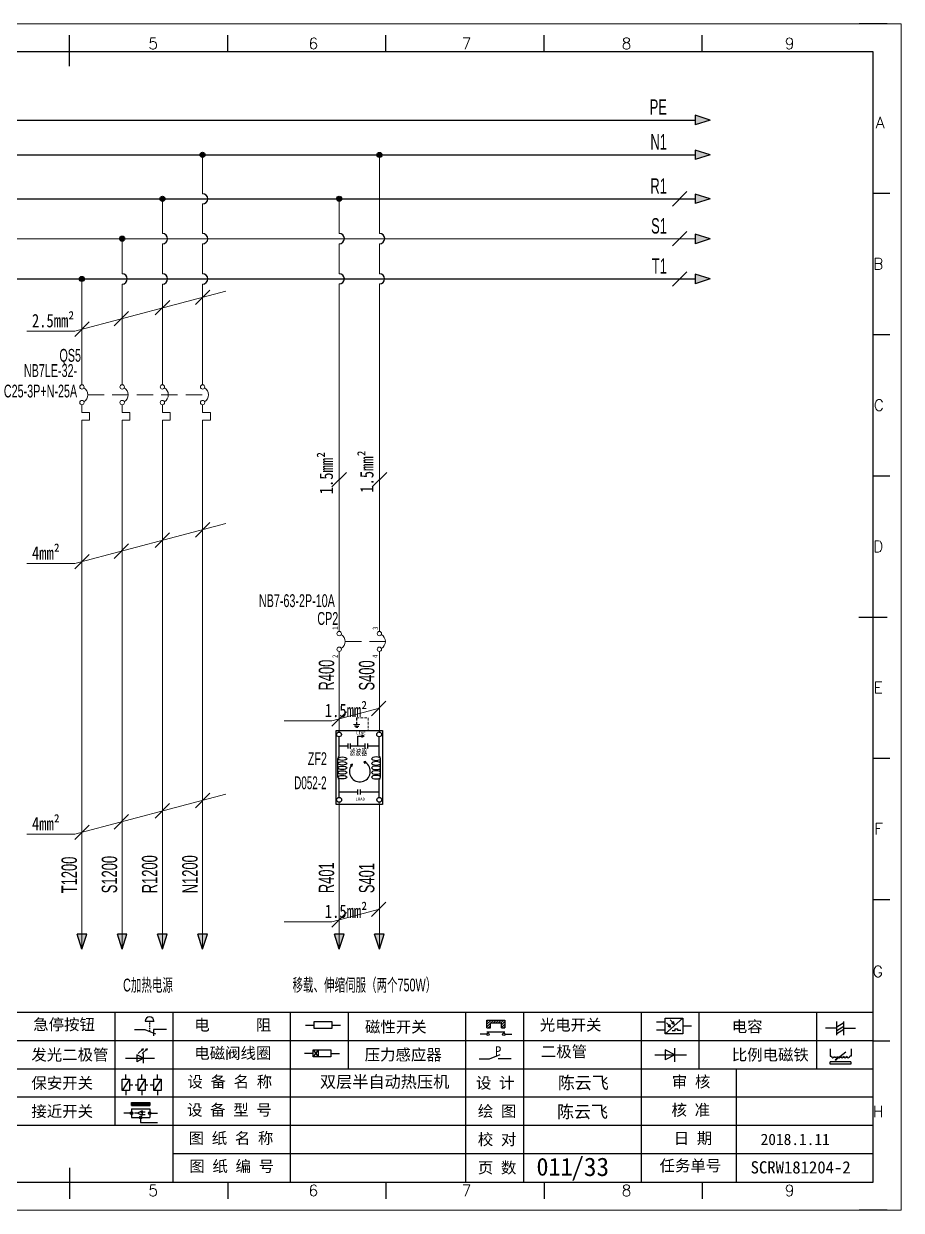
# Model space of a CAD drawing. Extents: x 38255 to 47052, y -6758 to -3353.
# Drawn here: x 39673.1 to 39843.9, y -4539.5 to -4308.5 of the extents above; entities that cross this region are included whole.
import ezdxf
from ezdxf.enums import TextEntityAlignment as Align

# ---------------------------------------------------------------- set-up
doc = ezdxf.new("R2010")
doc.units = 0
doc.header["$MEASUREMENT"] = 0
doc.linetypes.add('DASHED', pattern=[0.75, 0.5, -0.25])
doc.linetypes.add('DASHED2', pattern=[9.525, 6.35, -3.175])
for name, color, linetype in [('0015LEVEL_0', 7, 'Continuous'), ('AE_BOR', 1, 'Continuous'), ('MISC', 2, 'Continuous'), ('电气图内容', 7, 'Continuous'), ('细实线层', 7, 'Continuous')]:
    doc.layers.add(name, color=color, linetype=linetype)
doc.layers.add('Dimension', color=3, linetype='Continuous', lineweight=13)
doc.layers.add('frame', color=7, linetype='Continuous', lineweight=15)
doc.styles.add('Standard_0.8', font='', dxfattribs={"width": 0.8})
doc.styles.add('STYLE1', font='italic.shx', dxfattribs={"width": 0.68, "height": 3, "bigfont": 'xc00.shx'})
doc.styles.add('WD', font='romans.shx', dxfattribs={"bigfont": 'gbcbig.shx'})
doc.styles.add('样式 0', font='')
doc.styles.add('样式 8', font='arial.ttf')
doc.styles.add('楷体', font='', dxfattribs={"width": 0.8})
doc.styles.add('汉字', font='')
doc.styles.get('Standard_0.8').set_extended_font_data('SimSun')
doc.styles.get('样式 0').set_extended_font_data('KaiTi_GB2312')
doc.styles.get('楷体').set_extended_font_data('STFangsong')
doc.styles.get('汉字').set_extended_font_data('新宋体')

# ---------------------------------------------------------------- blocks, each defined once
blk = doc.blocks.new('磁性开关')
at = {"linetype": 'ByBlock'}
h = blk.add_hatch(dxfattribs=at)
h.set_pattern_fill('ANSI31', color=256, scale=0.1, style=0)
h.set_pattern_definition([(45, (0, 0), (-0.224506403, 0.224506403), [])])
h.paths.add_polyline_path([(-1910.88, -776.69), (-1910.88, -775.29), (-1907.69, -775.29), (-1907.69, -776.69), (-1908.31, -776.69), (-1908.31, -775.79), (-1910.25, -775.79), (-1910.25, -776.69)])
for p, q in [((-1910.88, -776.69), (-1910.88, -775.29)), ((-1910.88, -775.29), (-1907.69, -775.29)), ((-1910.88, -776.69), (-1910.25, -776.69)), ((-1910.25, -776.69), (-1910.25, -775.79)), ((-1910.25, -775.79), (-1908.31, -775.79)), ((-1908.31, -776.69), (-1908.31, -775.79)), ((-1908.31, -776.69), (-1907.69, -776.69)), ((-1907.69, -775.29), (-1907.69, -776.69)), ((-1910.91, -777.81), (-1912.09, -777.81)), ((-1910.88, -777.39), (-1907.69, -777.39)), ((-1907.66, -777.81), (-1906.48, -777.81))]:
    blk.add_line(p, q, dxfattribs=at)
for centre in [(-1910.68, -777.81), (-1907.88, -777.81)]:
    blk.add_circle(centre, 0.225, dxfattribs=at)
blk = doc.blocks.new('光电开关')
at = {"linetype": 'ByBlock'}
h = blk.add_hatch(dxfattribs=at)
h.set_pattern_fill('ANSI31', color=256, scale=0.01, style=0)
h.set_pattern_definition([(45, (0.172267, 0), (-0.0224506403, 0.0224506403), [])])
h.paths.add_polyline_path([(-1882.44, -776.34), (-1882.5, -775.91), (-1882.68, -776.07)])
h.paths.add_polyline_path([(-1882.86, -776.23), (-1882.44, -776.34), (-1882.68, -776.07)])
h.paths.add_polyline_path([(-1883.05, -776.88), (-1883.11, -776.45), (-1883.29, -776.61)])
h.paths.add_polyline_path([(-1883.47, -776.77), (-1883.05, -776.88), (-1883.29, -776.61)])
for p, q in [((-1884.01, -775.96), (-1885.56, -775.96)), ((-1880.91, -775.3), (-1884.01, -778.05)), ((-1883.75, -776.09), (-1883.05, -776.88)), ((-1883.11, -776.45), (-1883.47, -776.77)), ((-1883.05, -776.88), (-1883.47, -776.77)), ((-1883.14, -775.55), (-1882.44, -776.34)), ((-1883.05, -776.88), (-1883.11, -776.45)), ((-1882.5, -775.91), (-1882.86, -776.23)), ((-1882.44, -776.34), (-1882.86, -776.23)), ((-1882.44, -776.34), (-1882.5, -775.91)), ((-1879.37, -776.67), (-1880.91, -776.67)), ((-1884.01, -777.39), (-1885.56, -777.39)), ((-1882.78, -777.47), (-1882.23, -777.47)), ((-1882.23, -777.47), (-1882.23, -777.14)), ((-1882.23, -777.14), (-1881.78, -777.14)), ((-1881.78, -777.47), (-1881.78, -777.14)), ((-1881.23, -777.47), (-1881.78, -777.47))]:
    blk.add_line(p, q, dxfattribs=at)
blk.add_lwpolyline([(-1884.01, -775.3), (-1880.91, -775.3), (-1880.91, -778.05), (-1884.01, -778.05)], close=True, dxfattribs=at)
blk = doc.blocks.new('电磁阀线圈')
at = {"linetype": 'ByBlock'}
for p, q in [((-1854.61, -796.54), (-1856.17, -796.54)), ((-1854.61, -795.92), (-1853.75, -797.16)), ((-1853.75, -795.92), (-1854.61, -797.16)), ((-1853.75, -795.92), (-1853.75, -797.16)), ((-1851.53, -796.54), (-1849.97, -796.54))]:
    blk.add_line(p, q, dxfattribs=at)
blk.add_lwpolyline([(-1854.61, -795.92), (-1851.53, -795.92), (-1851.53, -797.16), (-1854.61, -797.16)], close=True, dxfattribs=at)
blk = doc.blocks.new('压力感应器')
at = {"linetype": 'ByBlock'}
for p, q in [((-1815.59, -777.73), (-1813.71, -776.93)), ((-1817.44, -777.73), (-1815.59, -777.73)), ((-1811.78, -777.73), (-1814.05, -777.73))]:
    blk.add_line(p, q, dxfattribs=at)
at = {"linetype": 'ByBlock', "insert": (-1814.65, -775.48), "char_height": 1.68, "width": 1.2242, "attachment_point": 1}
blk.add_mtext('{\\fNSimSun|b0|i0|c134|p49;P}', dxfattribs=at)
blk = doc.blocks.new('二极管')
at = {"linetype": 'ByBlock'}
for p, q in [((-1787.52, -776.77), (-1781.92, -776.77)), ((-1783.97, -776.77), (-1785.69, -775.9)), ((-1785.69, -775.9), (-1785.69, -777.65)), ((-1783.97, -776.77), (-1785.69, -777.65)), ((-1783.97, -777.99), (-1783.97, -775.56))]:
    blk.add_line(p, q, dxfattribs=at)
blk = doc.blocks.new('电容')
at = {"linetype": 'ByBlock'}
for p, q in [((-1756.08, -782.99), (-1756.08, -780.56)), ((-1754.86, -780.79), (-1756.08, -781.55)), ((-1754.86, -782.99), (-1754.86, -780.56)), ((-1756.08, -781.77), (-1758.13, -781.77)), ((-1754.86, -781.44), (-1756.08, -782.2)), ((-1754.86, -781.99), (-1756.08, -782.75)), ((-1754.86, -781.77), (-1752.81, -781.77))]:
    blk.add_line(p, q, dxfattribs=at)
blk = doc.blocks.new('发光二极管')
at = {"linetype": 'ByBlock'}
for p, q in [((-1755.78, -785.92), (-1754.89, -785.14)), ((-1754.89, -785.14), (-1755.2, -785.22)), ((-1755.2, -785.22), (-1755.01, -785.43)), ((-1755.08, -785.92), (-1754.18, -785.14)), ((-1754.89, -785.14), (-1755.01, -785.43)), ((-1754.18, -785.14), (-1754.49, -785.22)), ((-1754.49, -785.22), (-1754.31, -785.43)), ((-1754.18, -785.14), (-1754.31, -785.43)), ((-1758.01, -786.77), (-1752.89, -786.77)), ((-1754.84, -786.77), (-1756.04, -786.16)), ((-1756.04, -786.16), (-1756.04, -787.39)), ((-1754.84, -786.77), (-1756.04, -787.39)), ((-1754.84, -787.63), (-1754.84, -785.92))]:
    blk.add_line(p, q, dxfattribs=at)
blk = doc.blocks.new('比例电磁阀')
at = {"linetype": 'ByBlock'}
for p, q in [((-1757.26, -775.38), (-1757.26, -776.71)), ((-1757.26, -776.71), (-1757.05, -776.71)), ((-1754.5, -775.98), (-1756.35, -777.44)), ((-1753.58, -776.71), (-1753.8, -776.71)), ((-1753.58, -775.38), (-1753.58, -776.71)), ((-1753.6, -777.73), (-1757.25, -777.73)), ((-1757.25, -778.13), (-1757.25, -777.73)), ((-1753.6, -778.13), (-1757.25, -778.13)), ((-1756.35, -777.44), (-1756.25, -777.25)), ((-1756.35, -777.44), (-1756.15, -777.38)), ((-1756.15, -777.38), (-1756.25, -777.25)), ((-1753.6, -777.73), (-1753.6, -778.13))]:
    blk.add_line(p, q, dxfattribs=at)
for centre in [(-1756.78, -776.71), (-1756.24, -776.71), (-1755.7, -776.71), (-1755.15, -776.71), (-1754.61, -776.71), (-1754.07, -776.71)]:
    blk.add_arc(centre, 0.271, 180, 0, dxfattribs=at)
blk = doc.blocks.new('保安开关')
at = {"linetype": 'ByBlock'}
for p, q in [((-1757.33, -790.79), (-1758.6, -792.81)), ((-1757.96, -790.79), (-1757.96, -789.97)), ((-1754.54, -790.79), (-1755.81, -792.81)), ((-1755.17, -790.79), (-1755.17, -789.97)), ((-1751.75, -790.79), (-1753.02, -792.81)), ((-1752.39, -790.79), (-1752.39, -789.97)), ((-1757.96, -792.81), (-1757.96, -793.62)), ((-1757.33, -791.8), (-1756.72, -791.8)), ((-1756.35, -791.8), (-1755.89, -791.8)), ((-1755.17, -792.81), (-1755.17, -793.62)), ((-1754.52, -791.8), (-1754.06, -791.8)), ((-1753.69, -791.8), (-1753.08, -791.8)), ((-1752.39, -792.81), (-1752.39, -793.62))]:
    blk.add_line(p, q, dxfattribs=at)
for points in [[(-1758.6, -790.79), (-1757.33, -790.79), (-1757.33, -792.81), (-1758.6, -792.81)], [(-1755.81, -790.79), (-1754.54, -790.79), (-1754.54, -792.81), (-1755.81, -792.81)], [(-1753.02, -790.79), (-1751.75, -790.79), (-1751.75, -792.81), (-1753.02, -792.81)]]:
    blk.add_lwpolyline(points, close=True, dxfattribs=at)
blk = doc.blocks.new('接近开关')
at = {"linetype": 'ByBlock'}
h = blk.add_hatch(dxfattribs=at)
h.set_pattern_fill('ANSI31', color=256, scale=0.01, style=0)
h.set_pattern_definition([(45, (-89.131516, -30.795668), (-0.0224506403, 0.0224506403), [])])
h.paths.add_polyline_path([(-1516.96, -1123.35), (-1516.96, -1122.85), (-1513.76, -1122.85), (-1513.76, -1123.35)])
for p, q in [((-1516.96, -1123.35), (-1516.96, -1122.85)), ((-1516.96, -1122.85), (-1513.76, -1122.85)), ((-1516.96, -1123.35), (-1513.76, -1123.35)), ((-1513.76, -1122.85), (-1513.76, -1123.35)), ((-1517.18, -1124.71), (-1518.36, -1124.71)), ((-1516.96, -1123.95), (-1513.76, -1123.95)), ((-1516.96, -1123.95), (-1516.96, -1125.47)), ((-1516.96, -1125.47), (-1513.76, -1125.47)), ((-1515.91, -1124.71), (-1516.45, -1124.71)), ((-1515.11, -1124.31), (-1515.91, -1124.71)), ((-1515.11, -1125.11), (-1515.91, -1124.71)), ((-1515.33, -1124.53), (-1515.17, -1124.53)), ((-1515.33, -1124.88), (-1515.17, -1124.88)), ((-1515.25, -1124.45), (-1515.25, -1124.61)), ((-1515.11, -1124.31), (-1515.11, -1125.11)), ((-1515.11, -1124.48), (-1514.58, -1124.48)), ((-1515.11, -1124.94), (-1514.58, -1124.94)), ((-1513.76, -1123.95), (-1513.76, -1125.47)), ((-1513.54, -1124.71), (-1512.36, -1124.71)), ((-1515.36, -1125.69), (-1515.36, -1126.36)), ((-1515.36, -1126.36), (-1512.36, -1126.36))]:
    blk.add_line(p, q, dxfattribs=at)
for centre in [(-1516.96, -1124.71), (-1515.36, -1125.47), (-1513.76, -1124.71)]:
    blk.add_circle(centre, 0.225, dxfattribs=at)
blk = doc.blocks.new('电阻')
at = {"linetype": 'ByBlock'}
for p, q in [((-3.09, 0), (-1.57, 0)), ((1.57, 0), (3.09, 0))]:
    blk.add_line(p, q, dxfattribs=at)
blk.add_lwpolyline([(-1.57, 0.63), (1.57, 0.63), (1.57, -0.63), (-1.57, -0.63)], close=True, dxfattribs=at)
blk = doc.blocks.new('急停按钮')
at = {"linetype": 'ByBlock'}
for p, q in [((-1.86, 0), (0, 0)), ((0, 0), (1.88, -0.81)), ((0.06, 1.45), (1.61, 1.45)), ((0.83, 1.45), (0.83, 1.24)), ((0.83, 1.07), (0.83, 0.85)), ((0.83, 0.68), (0.83, 0.47)), ((0.83, 0.29), (0.83, 0.08)), ((3.81, 0), (1.54, 0)), ((1.54, 0), (1.54, -1.15)), ((0.83, -0.09), (0.83, -0.24))]:
    blk.add_line(p, q, dxfattribs=at)
blk.add_arc((0.83, 1.45), 0.774, 0, 180)
blk = doc.blocks.new('电控横A4')
for p, q in [((292, -5), (5, -5)), ((292, -205), (292, -5)), ((10.03, -205), (289.53, -205)), ((130.8, -205), (190.75, -205)), ((190.75, -205), (259.54, -205))]:
    blk.add_line(p, q)
at = {"linetype": 'ByBlock'}
for p, q in [((292, -175), (5, -175)), ((292, -180), (5, -180)), ((292, -185), (5, -185)), ((292, -190), (5, -190)), ((292, -195), (5, -195)), ((292, -200), (168.03, -200))]:
    blk.add_line(p, q, dxfattribs=at)
at = {"color": 0, "lineweight": -2}
for p, q in [((157.79, -175), (157.79, -195)), ((168.03, -175), (168.03, -204.92)), ((188.84, -175), (188.84, -185)), ((199.08, -175), (199.08, -185)), ((219.89, -175), (219.89, -185)), ((230.12, -175), (230.12, -185)), ((250.93, -175), (250.93, -185)), ((261.17, -175), (261.17, -185)), ((281.98, -175), (281.98, -185)), ((188.84, -185), (188.84, -204.92)), ((219.89, -185), (219.89, -205)), ((230.12, -185), (230.12, -205)), ((250.93, -185), (250.93, -205)), ((267.79, -185), (267.79, -205))]:
    blk.add_line(p, q, dxfattribs=at)
at = {"color": 0, "ltscale": 2}
for p, q in [((292, -205), (292, -183.55)), ((259.54, -205), (289.53, -205)), ((259.54, -205), (292, -205))]:
    blk.add_line(p, q, dxfattribs=at)
at = {"layer": 'AE_BOR', "color": 1, "lineweight": 15}
for p, q in [((0, 0), (297, 0)), ((297, 0), (297, -210)), ((297, -210), (0, -210))]:
    blk.add_line(p, q, dxfattribs=at)
at = {"layer": 'AE_BOR'}
for p, q in [((149.78, -5), (149.78, -2)), ((177.78, -5), (177.78, -2)), ((205.78, -5), (205.78, -2)), ((233.78, -5), (233.78, -2)), ((261.78, -5), (261.78, -2)), ((292, -30), (295, -30)), ((292, -55), (295, -55)), ((292, -80), (295, -80)), ((292, -130), (295, -130)), ((292, -155), (295, -155)), ((292, -180), (295, -180)), ((149.78, -205), (149.78, -208)), ((177.78, -205), (177.78, -208)), ((205.78, -205), (205.78, -208)), ((233.78, -205), (233.78, -208)), ((261.78, -205), (261.78, -208))]:
    blk.add_line(p, q, dxfattribs=at)
at = {"layer": 'AE_BOR', "lineweight": 30}
for p, q in [((294.53, 0), (289.53, 0)), ((294.53, -210), (289.53, -210))]:
    blk.add_line(p, q, dxfattribs=at)
at = {"layer": 'AE_BOR', "color": 2, "lineweight": 30}
for p, q in [((149.78, -7.5), (149.78, -2.5)), ((289.5, -105), (294.5, -105)), ((149.78, -202.5), (149.78, -207.5)), ((149.78, -205), (149.78, -207.5))]:
    blk.add_line(p, q, dxfattribs=at)
for name, p in [('急停按钮', (163.12, -177.98)), ('电阻', (194.66, -177.22))]:
    blk.add_blockref(name, p)
at = {"linetype": 'ByBlock'}
for name, p in [('磁性开关', (2134.53, 598.96)), ('光电开关', (2139.22, 599.27)), ('电容', (2041.69, 603.98)), ('发光二极管', (1917.72, 603.69)), ('电磁阀线圈', (2047.53, 614.3)), ('压力感应器', (2039.72, 594.52)), ('二极管', (2040.91, 594.27)), ('比例电磁阀', (2041.69, 593.98)), ('保安开关', (1917.72, 603.98)), ('接近开关', (1677.72, 931.9))]:
    blk.add_blockref(name, p, dxfattribs=at)
at = {"char_height": 2, "attachment_point": 1, "style": '汉字'}
for s, insert in [('{\\fKaiTi_GB2312|b0|i0|c134|p49;急停按钮}', (143.35, -176.12)), ('{\\fKaiTi_GB2312|b0|i0|c134|p49;电      阻}', (171.86, -176.19)), ('{\\fKaiTi_GB2312|b0|i0|c134|p49;磁性开关}', (202.07, -176.53)), ('{\\fKaiTi_GB2312|b0|i0|c134|p49;光电开关}', (233.02, -176.19)), ('{\\fKaiTi_GB2312|b0|i0|c134|p49;电容}', (267, -176.48)), ('{\\fKaiTi_GB2312|b0|i0|c134|p49;发光二极管}', (143.02, -181.48)), ('{\\fKaiTi_GB2312|b0|i0|c134|p49;电磁阀线圈}', (171.86, -181.19)), ('{\\fKaiTi_GB2312|b0|i0|c134|p49;压力感应器}', (202.02, -181.47)), ('{\\fKaiTi_GB2312|b0|i0|c134|p49;二极管}', (233.2, -180.91)), ('{\\fKaiTi_GB2312|b0|i0|c134|p49;比例电磁铁}', (267, -181.48)), ('{\\fKaiTi_GB2312|b0|i0|c134|p49;保安开关}', (143.02, -186.48)), ('{\\fKaiTi_GB2312|b0|i0|c134|p0;设 备 名 称}', (170.65, -186.24)), ('{\\fKaiTi_GB2312|b0|i0|c134|p0;设 计}', (221.72, -186.46)), ('{\\fKaiTi_GB2312|b0|i0|c134|p0;审 核}', (256.39, -186.25)), ('{\\fKaiTi_GB2312|b0|i0|c134|p0;设 备 型 号}', (170.58, -191.24)), ('{\\fKaiTi_GB2312|b0|i0|c134|p0;核 准}', (256.32, -191.25)), ('{\\fKaiTi_GB2312|b0|i0|c134|p49;接近开关}', (143.02, -191.48)), ('{\\fKaiTi_GB2312|b0|i0|c134|p0;绘 图}', (222.05, -191.46)), ('{\\fKaiTi_GB2312|b0|i0|c134|p0;图 纸 名 称}', (170.86, -196.24)), ('{\\fKaiTi_GB2312|b0|i0|c134|p0;校 对}', (222.05, -196.46)), ('{\\fKaiTi_GB2312|b0|i0|c134|p0;日 期}', (256.72, -196.25)), ('{\\fKaiTi_GB2312|b0|i0|c134|p0;图 纸 编 号}', (170.98, -201.2)), ('{\\fKaiTi_GB2312|b0|i0|c134|p0;页 数}', (222.05, -201.46)), ('{\\fKaiTi_GB2312|b0|i0|c134|p0;任务单号}', (254.22, -201.1))]:
    blk.add_mtext(s, dxfattribs=dict(at, insert=insert))
at = {"attachment_point": 1}
for s, insert, char_height, width in [('{\\fSimSun|b0|i0|c134|p2;双层半自动热压机}', (194.08, -186.2), 2.1, 34.3007), ('{\\fKaiTi_GB2312|b0|i0|c134|p49;陈云飞', (236.21, -186.34), 2.2, 21.4865), ('{\\fKaiTi_GB2312|b0|i0|c134|p49;陈云飞}', (236.08, -191.47), 2.2, 20.0113), ('{\\fKaiTi_GB2312|b0|i0|c134|p49;2018.1.11}', (272.1, -196.45), 2, 60.2542)]:
    blk.add_mtext(s, dxfattribs=dict(at, insert=insert, char_height=char_height, width=width))
at = {"layer": 'AE_BOR', "style": 'WD'}
for s, p in [('5', (164.59, -4.5)), ('6', (192.94, -4.5)), ('7', (220.04, -4.5)), ('8', (248.37, -4.5)), ('9', (277.23, -4.5)), ('5', (164.59, -207.5)), ('6', (192.94, -207.5)), ('7', (220.04, -207.5)), ('8', (248.37, -207.5)), ('9', (277.23, -207.5))]:
    blk.add_text(s, height=2, dxfattribs=at).set_placement(p, align=Align.CENTER)
for s, p in [('A', (294.03, -17.5)), ('B', (293.84, -42.5)), ('C', (293.93, -67.5)), ('D', (293.84, -92.5)), ('E', (293.74, -117.5)), ('F', (293.74, -142.5)), ('F', (293.74, -142.5)), ('G', (293.74, -167.72)), ('H', (293.84, -192.5))]:
    blk.add_text(s, height=2, dxfattribs=at).set_placement(p, align=Align.MIDDLE_RIGHT)
at = {"layer": 'frame', "lineweight": 0, "insert": (236.38, -200.67), "char_height": 3.271, "width": 42.6764, "attachment_point": 1, "style": '样式 0'}
blk.add_mtext(' /33', dxfattribs=at)
at = {"layer": '电气图内容', "color": 7, "insert": (270.63, -201.32), "char_height": 2.3665, "attachment_point": 1}
blk.add_mtext('\\pxi-0.125,sm1,ql;{\\f宋体|b0|i0|c134|p2;\\H0.916667x;\\C256;SCRW181204-2^I^I^I', dxfattribs=at)
blk = doc.blocks.new('A$C46B66A3D')
at = {"color": 2, "linetype": 'DASHED'}
blk.add_line((-0.52, 16.86), (-0.52, 15.59), dxfattribs=at)
at = {"color": 2, "linetype": 'DASHED', "lineweight": 0}
for p, q in [((-0.52, 16.86), (1.74, 16.86)), ((1.74, 16.86), (1.74, 14.41))]:
    blk.add_line(p, q, dxfattribs=at)
at = {"color": 2, "lineweight": 0}
for p, q in [((-0.52, 15.59), (-1.11, 15.59)), ((-0.51, 15.58), (0.09, 15.58))]:
    blk.add_line(p, q, dxfattribs=at)
at = {"color": 2}
for p, q in [((-0.52, 15.28), (-0.91, 15.28)), ((-0.52, 15.04), (-0.72, 15.04)), ((-0.52, 15.28), (-0.12, 15.28)), ((-0.52, 15.04), (-0.32, 15.04))]:
    blk.add_line(p, q, dxfattribs=at)
at = {"lineweight": 0}
for p, q in [((-3.94, 0.45), (-3.94, 0)), ((3.89, 0.45), (3.89, 0))]:
    blk.add_line(p, q, dxfattribs=at)
blk.add_lwpolyline([(-4.49, 14.41), (4.49, 14.41), (4.49, 0), (-4.49, 0)], close=True)
at = {"layer": '0015LEVEL_0'}
for p, q in [((-3.94, 9.4), (-3.94, 13.18)), ((-2.2, 10.94), (-2.2, 11.91)), ((-1.72, 10.94), (-1.72, 11.91)), ((-0.28, 11.42), (-0.28, 13.33)), ((-0.28, 13.33), (0.54, 13.33)), ((0.54, 13.08), (0.54, 13.59)), ((0.66, 13.12), (0.66, 13.54)), ((0.77, 13.17), (0.77, 13.5)), ((0.88, 13.21), (0.88, 13.45)), ((1.15, 10.94), (1.15, 11.91)), ((1.63, 10.94), (1.63, 11.91)), ((3.89, 9.4), (3.89, 13.18)), ((-3.94, 11.42), (-2.2, 11.42)), ((-1.72, 11.42), (1.15, 11.42)), ((1.63, 11.42), (3.89, 11.42)), ((-4.16, 5.33), (-4.16, 9)), ((4.11, 5.33), (4.11, 9)), ((-3.94, 1.4), (-3.94, 4.93)), ((3.89, 1.4), (3.89, 4.93)), ((-3.94, 2.45), (-0.27, 2.45)), ((-0.27, 1.96), (-0.27, 2.93)), ((0.22, 1.96), (0.22, 2.93)), ((0.22, 2.45), (3.89, 2.45))]:
    blk.add_line(p, q, dxfattribs=at)
for points in [[(-1.33, 7.87), (-1.72, 7.72), (-1.4, 7.46)], [(0.86, 8.33), (1.09, 7.98), (1.27, 8.36)]]:
    blk.add_lwpolyline(points, close=True, dxfattribs=at)
for centre in [(-3.96, 13.66), (3.87, 13.66), (-3.94, 0.93), (3.89, 0.93)]:
    blk.add_circle(centre, 0.476, dxfattribs=at)
for centre, radius, start, end in [((-3.7, 9), 0.466, 121.7477, 180), ((3.65, 9), 0.466, 0, 58.2523), ((0.11, 6.45), 2.03, 145.7383, 58.0662), ((-3.7, 5.33), 0.466, 180, 238.2523), ((3.65, 5.33), 0.466, 301.7477, 0)]:
    blk.add_arc(centre, radius, start, end, dxfattribs=at)
for centre in [(-3.3, 8.93), (-3.3, 8.02), (-3.3, 7.14), (-3.3, 6.25), (-3.3, 5.33)]:
    blk.add_ellipse(centre, major_axis=(0.858, 0), ratio=0.39308, dxfattribs=at)
at = {"layer": '0015LEVEL_0', "extrusion": (0, 0, -1)}
for centre in [(3.26, 8.93), (3.26, 8.02), (3.26, 7.14), (3.26, 6.25), (3.26, 5.33)]:
    blk.add_ellipse(centre, major_axis=(-0.858, 0), ratio=0.39308, dxfattribs=at)
at = {"lineweight": 0, "style": '样式 8', "width": 0.6}
for tag, p in [('FL1', (-6.38, 7.44)), ('10A', (-6.38, 3.44))]:
    blk.add_attdef(tag, text='', height=2.5, dxfattribs=at).set_placement(p, align=Align.RIGHT)
at = {"layer": '0015LEVEL_0', "insert": (-1.89, 10.79), "char_height": 1.1896, "attachment_point": 1, "style": 'STYLE1'}
blk.add_mtext('{\\fSimSun|b0|i0|c134|p32;滤波器}', dxfattribs=at)
at = {"layer": 'MISC', "color": 0, "char_height": 0.5948, "width": 1.492, "attachment_point": 1, "style": '样式 0'}
for s, insert in [('{\\fSimSun|b0|i0|c134|p2;LINE}', (-0.62, 14.24)), ('{\\fSimSun|b0|i0|c134|p2;LOAD}', (-0.76, 1.36))]:
    blk.add_mtext(s, dxfattribs=dict(at, insert=insert))

msp = doc.modelspace()

# ---------------------------------------------------------------- hatches: boundary and pattern name
at = {"lineweight": -2}
h = msp.add_hatch(color=0, dxfattribs=at)
edge = h.paths.add_edge_path()
edge.add_arc((39707.902, -4334.038), 0.5, 0, 360)
h = msp.add_hatch(color=0, dxfattribs=at)
edge = h.paths.add_edge_path()
edge.add_arc((39742.333, -4334.057), 0.5, 0, 360)
for points in [[(39803.836, -4333.103), (39806.754, -4334.038), (39803.836, -4334.973)], [(39803.836, -4341.669), (39806.754, -4342.604), (39803.836, -4343.539)], [(39803.836, -4349.465), (39806.754, -4350.4), (39803.836, -4351.335)], [(39803.836, -4357.261), (39806.754, -4358.196), (39803.836, -4359.132)], [(39683.467, -4485.76), (39684.402, -4488.679), (39685.337, -4485.76)], [(39691.301, -4485.76), (39692.236, -4488.679), (39693.172, -4485.76)], [(39699.134, -4485.76), (39700.069, -4488.679), (39701.005, -4485.76)], [(39706.967, -4485.76), (39707.902, -4488.679), (39708.837, -4485.76)], [(39733.558, -4485.742), (39734.493, -4488.66), (39735.429, -4485.742)], [(39741.393, -4485.742), (39742.328, -4488.66), (39743.263, -4485.742)]]:
    msp.add_hatch(color=256).paths.add_polyline_path(points)
h = msp.add_hatch(color=0, dxfattribs=at)
edge = h.paths.add_edge_path()
edge.add_arc((39700.069, -4342.604), 0.5, 0, 360)
h = msp.add_hatch(color=0, dxfattribs=at)
edge = h.paths.add_edge_path()
edge.add_arc((39734.495, -4342.585), 0.5, 0, 360)
h = msp.add_hatch(color=0, dxfattribs=at)
edge = h.paths.add_edge_path()
edge.add_arc((39692.236, -4350.366), 0.5, 0, 360)
h = msp.add_hatch(color=0, dxfattribs=at)
edge = h.paths.add_edge_path()
edge.add_arc((39684.402, -4358.2), 0.5, 0, 360)
at = {"layer": 'MISC'}
msp.add_hatch(color=256, dxfattribs=at).paths.add_polyline_path([(39803.836, -4326.338), (39806.754, -4327.273), (39803.836, -4328.209)])

# ---------------------------------------------------------------- linework, layer by layer
for p, q in [((39806.754, -4334.038), (39803.836, -4333.103)), ((39803.836, -4333.103), (39803.836, -4334.973)), ((39553.051, -4334.038), (39803.836, -4334.038)), ((39806.754, -4334.038), (39803.836, -4334.973)), ((39553.051, -4342.604), (39803.836, -4342.604)), ((39806.754, -4342.604), (39803.836, -4341.669)), ((39803.836, -4341.669), (39803.836, -4343.539)), ((39806.754, -4342.604), (39803.836, -4343.539)), ((39806.754, -4350.4), (39803.836, -4349.465)), ((39803.836, -4349.465), (39803.836, -4351.335)), ((39806.754, -4350.4), (39803.836, -4351.335)), ((39553.041, -4358.203), (39803.836, -4358.202)), ((39806.754, -4358.196), (39803.836, -4357.261)), ((39803.836, -4357.261), (39803.836, -4359.132)), ((39806.754, -4358.196), (39803.836, -4359.132)), ((39684.402, -4488.679), (39683.467, -4485.76)), ((39685.337, -4485.76), (39683.467, -4485.76)), ((39684.402, -4488.679), (39685.337, -4485.76)), ((39692.236, -4488.679), (39691.301, -4485.76)), ((39693.172, -4485.76), (39691.301, -4485.76)), ((39692.236, -4488.679), (39693.172, -4485.76)), ((39700.069, -4488.679), (39699.134, -4485.76)), ((39701.005, -4485.76), (39699.134, -4485.76)), ((39700.069, -4488.679), (39701.005, -4485.76)), ((39707.902, -4488.679), (39706.967, -4485.76)), ((39708.837, -4485.76), (39706.967, -4485.76)), ((39707.902, -4488.679), (39708.837, -4485.76)), ((39735.429, -4485.742), (39733.558, -4485.742)), ((39734.493, -4488.66), (39733.558, -4485.742)), ((39734.493, -4488.66), (39735.429, -4485.742)), ((39743.263, -4485.742), (39741.393, -4485.742)), ((39742.328, -4488.66), (39741.393, -4485.742)), ((39742.328, -4488.66), (39743.263, -4485.742))]:
    msp.add_line(p, q)
at = {"lineweight": 0}
for p, q in [((39742.328, -4386.648), (39742.33, -4359.184)), ((39684.402, -4382.693), (39684.402, -4384.193)), ((39684.402, -4384.193), (39685.902, -4384.193)), ((39685.902, -4384.193), (39685.902, -4385.693)), ((39692.236, -4382.693), (39692.236, -4384.193)), ((39692.236, -4384.193), (39693.736, -4384.193)), ((39693.736, -4384.193), (39693.736, -4385.693)), ((39700.069, -4382.693), (39700.069, -4384.193)), ((39700.069, -4384.193), (39701.569, -4384.193)), ((39701.569, -4384.193), (39701.569, -4385.693)), ((39707.902, -4382.693), (39707.902, -4384.193)), ((39707.902, -4384.193), (39709.402, -4384.193)), ((39709.402, -4384.193), (39709.402, -4385.693)), ((39685.902, -4385.693), (39684.402, -4385.693)), ((39684.402, -4385.693), (39684.402, -4387.193)), ((39693.736, -4385.693), (39692.236, -4385.693)), ((39692.236, -4385.693), (39692.236, -4387.193)), ((39701.569, -4385.693), (39700.069, -4385.693)), ((39700.069, -4385.693), (39700.069, -4387.193)), ((39709.402, -4385.693), (39707.902, -4385.693)), ((39707.902, -4385.693), (39707.902, -4387.193)), ((39734.469, -4460.532), (39734.469, -4460.982)), ((39742.321, -4460.532), (39742.321, -4460.982))]:
    msp.add_line(p, q, dxfattribs=at)
at = {"color": 6, "linetype": 'DASHED2', "lineweight": 0, "ltscale": 0.5}
for p, q in [((39685.556, -4380.744), (39709.056, -4380.744)), ((39735.648, -4428.776), (39743.482, -4428.776))]:
    msp.add_line(p, q, dxfattribs=at)
at = {"color": 0, "lineweight": -2}
for centre in [(39707.902, -4334.038), (39742.333, -4334.057), (39700.069, -4342.604), (39734.495, -4342.585), (39692.236, -4350.366), (39684.402, -4358.2)]:
    msp.add_circle(centre, 0.5, dxfattribs=at)
at = {"lineweight": 0}
for centre in [(39684.402, -4379.223), (39692.236, -4379.223), (39700.069, -4379.223), (39707.902, -4379.223), (39684.402, -4382.265), (39692.236, -4382.265), (39700.069, -4382.265), (39707.902, -4382.265), (39734.493, -4427.255), (39742.328, -4427.255), (39734.493, -4430.298), (39742.328, -4430.298)]:
    msp.add_circle(centre, 0.428, dxfattribs=at)
at = {"color": 0, "lineweight": -2}
for centre in [(39707.902, -4342.603), (39700.069, -4350.365), (39707.902, -4350.365), (39734.495, -4350.351), (39742.349, -4350.351), (39692.237, -4358.203), (39700.069, -4358.202), (39707.902, -4358.202), (39734.494, -4358.184), (39742.33, -4358.184)]:
    msp.add_arc(centre, 1, 270, 90, dxfattribs=at)
at = {"lineweight": 0}
for centre in [(39683.977, -4380.744), (39691.811, -4380.744), (39699.644, -4380.744), (39707.477, -4380.744), (39734.068, -4428.776), (39741.903, -4428.776)]:
    msp.add_arc(centre, 1.579, 301.18201, 58.81799, dxfattribs=at)
at = {"layer": 'Dimension', "lineweight": 0}
for p, q in [((39799.375, -4344.018), (39802.203, -4341.19)), ((39799.375, -4351.78), (39802.203, -4348.952)), ((39799.375, -4359.614), (39802.203, -4356.786)), ((39706.488, -4363.192), (39709.316, -4360.364)), ((39698.655, -4365.213), (39701.484, -4362.385)), ((39690.67, -4367.348), (39693.498, -4364.52)), ((39682.988, -4369.403), (39685.816, -4366.574)), ((39733.079, -4398.697), (39735.908, -4395.869)), ((39740.914, -4398.697), (39743.742, -4395.869)), ((39706.488, -4408.445), (39709.316, -4405.617)), ((39690.67, -4412.601), (39693.498, -4409.773)), ((39698.655, -4410.466), (39701.483, -4407.638)), ((39682.988, -4414.656), (39685.816, -4411.827)), ((39740.761, -4443.239), (39743.59, -4440.411)), ((39733.079, -4445.293), (39735.908, -4442.465)), ((39698.655, -4463.158), (39701.483, -4460.329)), ((39706.488, -4461.137), (39709.316, -4458.309)), ((39690.67, -4465.293), (39693.498, -4462.465)), ((39682.988, -4467.347), (39685.816, -4464.519)), ((39740.761, -4482.331), (39743.59, -4479.503)), ((39733.079, -4484.386), (39735.908, -4481.557))]:
    msp.add_line(p, q, dxfattribs=at)
at = {"layer": 'frame', "color": 0, "lineweight": 0}
for p, q in [((39707.902, -4341.603), (39707.902, -4334.038)), ((39742.33, -4349.352), (39742.33, -4334.038)), ((39700.069, -4349.365), (39700.069, -4342.604)), ((39734.495, -4349.351), (39734.495, -4342.585)), ((39707.902, -4349.365), (39707.902, -4343.603)), ((39692.237, -4357.203), (39692.236, -4350.366)), ((39700.069, -4357.202), (39700.069, -4351.365)), ((39707.902, -4357.202), (39707.902, -4351.365)), ((39734.494, -4357.184), (39734.495, -4351.351)), ((39742.33, -4357.184), (39742.33, -4351.351)), ((39712.447, -4360.576), (39682.988, -4368.366)), ((39734.494, -4359.184), (39734.493, -4386.648)), ((39682.988, -4368.366), (39673.675, -4368.366)), ((39712.447, -4405.829), (39682.988, -4413.62)), ((39682.988, -4413.62), (39673.675, -4413.62)), ((39742.328, -4441.784), (39733.079, -4444.257)), ((39733.079, -4444.257), (39723.766, -4444.257)), ((39712.447, -4458.521), (39682.988, -4466.311)), ((39682.988, -4466.311), (39673.675, -4466.311)), ((39742.328, -4480.876), (39733.079, -4483.35)), ((39733.079, -4483.35), (39723.766, -4483.35))]:
    msp.add_line(p, q, dxfattribs=at)
at = {"layer": 'MISC'}
for p, q in [((39806.754, -4327.273), (39803.836, -4326.338)), ((39803.836, -4326.338), (39803.836, -4328.209)), ((39553.051, -4327.273), (39803.836, -4327.273)), ((39806.754, -4327.273), (39803.836, -4328.209))]:
    msp.add_line(p, q, dxfattribs=at)
at = {"layer": '细实线层', "lineweight": 0}
for p, q in [((39553.051, -4350.366), (39803.836, -4350.366)), ((39684.402, -4378.795), (39684.402, -4358.2)), ((39692.236, -4378.795), (39692.237, -4359.203)), ((39700.069, -4378.795), (39700.069, -4359.202)), ((39707.902, -4378.795), (39707.902, -4359.202)), ((39734.493, -4386.648), (39734.493, -4426.827)), ((39742.328, -4386.648), (39742.328, -4426.827)), ((39684.402, -4387.193), (39684.402, -4426.869)), ((39692.236, -4387.193), (39692.236, -4426.869)), ((39700.069, -4387.193), (39700.069, -4426.869)), ((39707.902, -4426.869), (39707.902, -4387.193)), ((39684.402, -4426.869), (39684.402, -4478.801)), ((39692.236, -4426.869), (39692.236, -4478.801)), ((39700.069, -4426.869), (39700.069, -4478.801)), ((39707.902, -4488.679), (39707.902, -4426.869)), ((39734.493, -4430.725), (39734.493, -4446.571)), ((39742.328, -4430.725), (39742.328, -4446.571)), ((39734.493, -4460.982), (39734.493, -4488.66)), ((39742.328, -4460.982), (39742.328, -4488.66)), ((39684.402, -4478.801), (39684.402, -4488.679)), ((39692.236, -4478.801), (39692.236, -4488.679)), ((39700.069, -4478.801), (39700.069, -4488.679))]:
    msp.add_line(p, q, dxfattribs=at)

# ---------------------------------------------------------------- block references
at = {"xscale": 1.1, "yscale": 1.1, "zscale": 1.1}
msp.add_blockref('电控横A4', (39517.235, -4308.516), dxfattribs=at)
at = {"layer": '细实线层', "lineweight": 0}
msp.add_blockref('A$C46B66A3D', (39738.411, -4460.532), dxfattribs=at)

# ---------------------------------------------------------------- texts
at = {"color": 3, "lineweight": 0, "style": '样式 8', "width": 0.6}
for s, p in [('C加热电源', (39697.268, -4495.631)), ('移载、伸缩伺服（两个750W）', (39739.391, -4495.612))]:
    msp.add_text(s, height=2.5, dxfattribs=at).set_placement(p, align=Align.MIDDLE)
at = {"color": 1, "lineweight": 0, "style": '样式 8', "width": 0.6}
msp.add_attdef('QS5', text='', height=2.5, dxfattribs=at).set_placement((39684.217, -4374.326), align=Align.RIGHT)
at = {"color": 0, "lineweight": 0, "style": '样式 8', "width": 0.6}
for tag, p in [('NB7LE-32-', (39683.466, -4377.283)), ('C25-3P+N-25A', (39683.466, -4381.278))]:
    msp.add_attdef(tag, text='', height=2.5, dxfattribs=at).set_placement(p, align=Align.RIGHT)
at = {"lineweight": 0, "style": '样式 8'}
for tag, width, p in [('NB7-63-2P-10A', 0.6, (39733.649, -4422.087)), ('ZF2', 0.6, (39732.105, -4452.853)), ('D052-2', 0.55, (39732.033, -4457.545))]:
    msp.add_attdef(tag, text='', height=2.5, dxfattribs=dict(at, width=width)).set_placement(p, align=Align.RIGHT)
at = {"color": 6, "lineweight": 0, "style": '样式 8', "width": 0.6}
msp.add_attdef('CP2', text='', height=2.5, dxfattribs=at).set_placement((39734.308, -4425.55), align=Align.RIGHT)
at = {"layer": 'Dimension', "lineweight": 0, "style": '样式 8', "width": 0.6}
for s, p in [('PE', (39798.304, -4326.245)), ('N1', (39798.304, -4333.007)), ('R1', (39798.304, -4341.604)), ('S1', (39798.304, -4349.366)), ('T1', (39798.304, -4357.2))]:
    msp.add_text(s, height=3, dxfattribs=at).set_placement(p, align=Align.RIGHT)
for s, p in [('R400', (39733.509, -4438.333)), ('S400', (39741.343, -4438.333)), ('T1200', (39683.417, -4477.801)), ('S1200', (39691.252, -4477.801)), ('R1200', (39699.085, -4477.801)), ('N1200', (39706.918, -4477.801)), ('R401', (39733.509, -4477.782)), ('S401', (39741.343, -4477.782))]:
    msp.add_text(s, height=3, rotation=90, dxfattribs=at).set_placement(p)
at = {"layer": 'frame', "color": 0, "lineweight": 0, "char_height": 2.6, "width": 6.94273, "attachment_point": 1, "style": '楷体'}
for s, insert in [('2.5mm²', (39674.665, -4365.015)), ('4mm²', (39674.665, -4410.268)), ('4mm²', (39674.665, -4462.959))]:
    msp.add_mtext(s, dxfattribs=dict(at, insert=insert))
at = {"layer": 'frame', "color": 0, "lineweight": 0}
note = msp.add_mtext_dynamic_manual_height_columns('1.5mm²', width=6.97923, gutter_width=0.766, heights=[1.611, 0], dxfattribs=dict(at, insert=(39730.672, -4407.864), char_height=2.6, attachment_point=1, rotation=90, style='楷体'))
note = msp.add_mtext_dynamic_manual_height_columns('1.5mm²', width=6.97923, gutter_width=0.766, heights=[1.611, 0], dxfattribs=dict(at, insert=(39738.566, -4407.568), char_height=2.6, attachment_point=1, rotation=90, style='楷体'))
note = msp.add_mtext_dynamic_manual_height_columns('1.5mm²', width=6.94273, gutter_width=0, heights=[1.611, 0], dxfattribs=dict(at, insert=(39724.757, -4440.905), char_height=2.6, attachment_point=1, style='楷体'))
note = msp.add_mtext_dynamic_manual_height_columns('1.5mm²', width=6.94273, gutter_width=0, heights=[1.611, 0], dxfattribs=dict(at, insert=(39724.757, -4479.998), char_height=2.6, attachment_point=1, style='楷体'))
at = {"layer": 'frame', "lineweight": 0, "insert": (39772.901, -4529.309), "char_height": 3.4547, "width": 17.21263, "attachment_point": 1, "style": '样式 0'}
msp.add_mtext('011', dxfattribs=at)
at = {"layer": '细实线层', "color": 6, "lineweight": 0, "style": 'Standard_0.8', "width": 0.8}
for s, p in [('1', (39734.165, -4426.516)), ('3', (39742, -4426.516))]:
    msp.add_text(s, height=1, rotation=90, dxfattribs=at).set_placement(p)
for s, p in [('2', (39734.165, -4431.345)), ('4', (39742, -4431.345))]:
    msp.add_text(s, height=1, rotation=90, dxfattribs=at).set_placement(p, align=Align.RIGHT)

doc.saveas('drawing.dxf')
